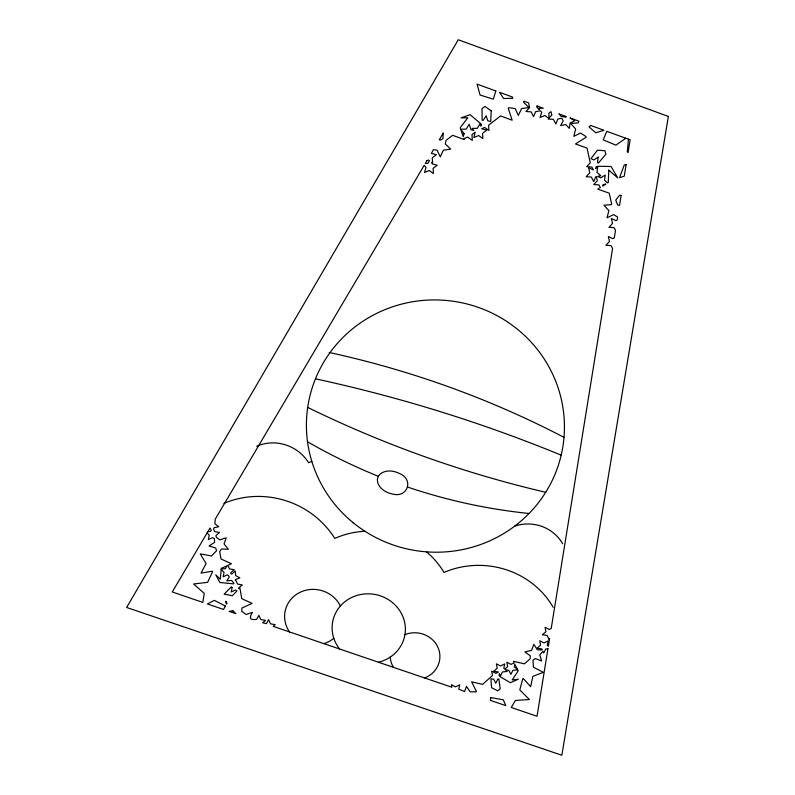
<?xml version="1.0" encoding="UTF-8"?>
<svg xmlns="http://www.w3.org/2000/svg" width="795" height="795" viewBox="0 0 795 795"><rect width="100%" height="100%" fill="white"/><g stroke="black" fill="none" stroke-linecap="round" stroke-linejoin="round"><path stroke-width="1.19" d="M628.477 139.195L627.255 151.815L628.09 152.461L630.137 139.801L606.784 131.314L603.206 139.86L615.886 145.147L625.804 138.221M598.854 188.445L597.741 189.14L609.218 193.165L611.653 204.057L611.315 204.653L603.991 205.229L608.91 210.595L607.022 217.77L613.71 214.6L617.655 217.075L617.198 219.897L615.966 220.672L611.365 218.506L612.508 223.504L608.94 227.281L614.038 227.618L615.509 230.371L614.297 237.844L612.935 238.689L608.344 236.542L609.487 241.511L605.929 245.267L611.017 245.605L612.577 248.527L551.213 628.497L549.275 629.461L545.112 627.255L545.897 631.717L542.369 634.788L547.099 635.424L549.077 639.528L549.593 638.564L548.341 646.285L547.218 645.252L548.182 640.84L543.939 642.936L539.775 640.74L540.57 645.182L537.052 648.233L541.773 648.879L542.289 649.952L537.37 649.833L533.823 644.357L531.537 650.419L524.909 651.93L530.305 655.825L530.046 658.896L524.392 663.845L513.401 661.281L514.166 662.821L510.996 664.391L506.842 662.205L507.657 666.617L504.746 669.142L503.821 668.307L504.736 663.924L500.532 666.001L496.378 663.825L497.203 668.227L493.715 671.258L498.485 672.014L495.832 673.325L491.678 671.149L492.503 675.541L482.555 684.376L471.594 681.822L476.424 691.392L476.086 691.908L470.074 691.759L466.496 686.373L464.578 691.57L458.814 689.156L459.699 684.813L455.525 686.88L451.381 684.714L451.868 687.248L273.202 626.371L275.229 624.681L270.538 623.846L268.581 619.663L266.444 623.628L262.648 622.773L265.5 620.408L260.81 619.563L258.842 615.38L256.715 619.345C250.296 620.329 248.527 618.55 252.432 612.428L246.072 614.475L241.7 611.256L242.048 607.956L252.124 603.395L241.74 598.655L239.901 587.893L238.967 588.866L238.798 587.903L242.316 584.951L237.586 584.096L235.598 579.873L235.32 580.4L235.489 579.505L239.881 577.876L235.658 575.58L235.231 570.999L231.792 574.06L230.918 573.831L230.729 572.728L234.247 569.757L229.507 568.902L227.857 565.394L231.444 563.744L220.99 558.955L219.708 551.551L221.517 548.967L228.374 549.256L224.061 543.949L226.197 537.748L219.778 539.855L216.27 537.261L215.952 535.472L219.49 532.471L214.72 531.617L213.567 529.142L214.084 527.691L218.754 526.757L214.908 523.806L215.236 519.185L424.222 165.28L426.021 167.477L424.52 172.455L429.27 170.528L433.464 173.539L433.116 168.331L437.23 165.211L432.251 163.919L431.745 162.418L432.619 163.045L432.271 157.817L436.385 154.687L431.397 153.395L433.454 149.669L437.071 150.146L440.251 156.913L443.401 150.146L450.695 149.162L445.349 143.994L445.995 140.427L452.663 135.299L464.191 139.582L463.873 138.638L467.689 137.078L472.319 140.427L471.972 134.643L475.191 132.179L473.86 137.495L478.67 135.538L482.863 138.588L482.555 133.321L486.719 130.151L481.661 128.701L484.702 127.458L488.905 130.509L488.607 125.232L500.592 115.921L512.149 120.234L508.234 108.279L508.681 107.703L515.21 108.577L518.34 115.424L521.6 108.567L528.963 107.563L523.637 102.326L523.865 101.164L528.576 102.873L529.609 107.613L525.972 111.459L531.139 111.896L533.544 116.577L535.611 111.668L540.401 110.773L541.683 112.383L540.073 117.461L544.923 115.494L548.808 118.336L548.202 119.002L553.38 119.339L555.844 123.97L557.842 119.031L561.777 118.226L563.188 120.9L560.674 125.59L565.782 124.567L569.319 128.373L570.045 123.116L574.755 120.78L570.015 117.938L578.989 121.208L578.064 122.887L570.661 123.483L575.659 128.979L573.791 136.333L580.529 133.073L586.084 136.581L586.054 137.306L575.471 143.975L587.038 148.049L590.278 162.826L586.7 166.682L591.838 167.02L593.368 169.901L588.598 167.805L589.761 172.873L586.183 176.709L591.321 177.047L593.736 181.598L595.753 176.758L596.409 176.619L597.343 180.713L593.776 184.549L598.903 184.887L600.314 187.541L599.857 187.819M207.912 531.587L210.576 531.388L211.281 530.056L210.009 528.049L172.257 591.977L202.844 602.401L204.255 593.418L193.612 583.987L207.614 582.347L212.583 571.655L212.126 571.207L201.016 573.106L206.074 563.556L200.251 553.886L211.549 555.963L216.568 550.716L215.664 547.984L209.035 545.996L214.58 542.349L214.382 538.682L212.573 537.639L208.33 539.616L209.254 535.115L207.088 532.998M404.943 634.658A24.864 23.393 6.8 0 1 437.886 647.239A24.864 23.393 6.8 0 1 424.57 677.946M393.386 667.323A24.864 23.393 6.8 0 1 390.256 657.077M333.791 638.256A29.425 27.736 14.9 0 1 323.953 643.662M289.499 631.926A29.425 27.736 14.9 0 1 299.496 592.593A29.425 27.736 14.9 0 1 340.399 605.989M339.594 648.988A36.709 34.652 10.7 0 1 350.446 598.108A36.709 34.652 10.7 0 1 402.568 615.867A36.709 34.652 10.7 0 1 378.42 662.225M528.824 513.451A622.873 588.002 -76.1 0 1 407.845 487.146M364.885 531.219A83.932 79.45 10.8 0 0 334.755 538.414A86.357 81.527 19.8 0 0 223.932 503.424M426.547 551.849A83.932 79.45 10.8 0 1 444.007 572.39A84.389 79.589 2.1 0 1 553.181 607.34M514.673 526.141A39.69 37.912 -3 0 1 562.621 543.73M256.705 446.214A40.684 38.935 24.3 0 1 308.589 462.7A39.631 38.051 19.1 0 1 311.819 461.418M378.35 476.304A650.081 611.464 -76 0 1 307.327 441.662M545.718 492.294A1600.255 1338.154 -76.2 0 1 307.625 407.388M315.575 378.847A1195.054 973.279 11.6 0 1 561.141 455.147M329.19 352.483A822.825 712.509 12.5 0 1 564.043 437.379M377.387 479.474C377.098 485.099 381.67 489.621 386.37 491.966A21.704 21.018 12.6 0 0 391.786 493.844C407.438 498.853 414.612 479.276 399.11 473.343A21.634 20.879 12.7 0 0 393.674 471.455C387.473 469.885 378.231 472.011 377.387 479.474M443.183 133.192L442.994 138.648L440.221 140.188L439.337 139.701L443.183 133.192M491.201 110.893L490.763 121.546L487.762 120.76L486.123 115.732L483.34 120.224L482.158 120.244L481.999 108.547L485.029 106.451L491.201 110.893M608.781 170.13L608.274 182.572L607.678 182.939L604.518 180.236L605.243 175.049L600.821 177.842L597.691 176.361L600.831 175.735L596.936 172.396L597.661 167.198L595.525 168.55L596.28 166.721L598.516 166.264L611.057 166.503L617.824 177.971L608.781 170.13M221.209 569.588L220.245 579.167L215.763 574.775L219.837 582.467L233.482 583.878L233.899 583.093L231.524 580.41L226.794 580.867L229.248 577.041L228.463 575.491L227.36 574.855L223.127 576.812L224.061 572.37L221.209 569.588M221.338 568.375L221.268 568.981L225.392 568.683L226.893 565.831L221.338 568.375M559.094 113.973L560.992 116.299L565.841 117.173L566.358 116.617L559.094 113.973M598.188 157.132L597.462 162.349L598.347 163.104L605.879 154.26L604.906 150.722L597.393 150.195L590.973 158.622L593.756 159.934L598.188 157.132M537.032 105.944L536.844 107.246L539.407 109.531L538.424 108.299L543.303 108.229L537.032 105.944M547.954 648.69L537.042 716.265L511.235 707.471L515.369 700.475L529.41 699.53L519.801 689.921L522.772 678.692L523.408 678.612L530.653 686.721L532.839 676.326L543.353 672.351L533.465 667.204L532.958 660.138L535.373 658.578L541.663 661.013L539.745 654.881L542.965 651.344L543.75 652.953L545.877 648.919L547.954 648.69M621.153 195.411L619.544 205.358L617.616 204.991L615.747 200.151L619.504 195.292L621.153 195.411M626.142 164.525L624.254 176.202L619.613 177.623L624.254 165.002L626.142 164.525M668.366 116.438L561.836 755.25L126.634 607.469L458.268 39.75L668.366 116.438M490.883 697.583L490.316 700.345L505.809 705.622L503.275 699.809L490.883 697.583M499.449 673.981L499.111 675.621L500.611 676.992L510.41 682.696L518.38 679.198L512.189 679.914L518.181 670.91L514.822 664.133L514.276 666.687L517.684 669.807L512.964 670.334L510.857 674.329L508.87 670.284L505.481 669.827L507.23 671.417L502.51 671.944L500.413 675.939L499.449 673.981M232.15 587.545L231.216 591.967L235.439 590.019L236.989 590.914L232.359 595.703L224.12 594.183L231.375 586.789L232.15 587.545M495.812 90.958L493.317 99.176L480.071 95.042L477.07 84.141L495.812 90.958M464.111 133.689L463.207 136.641L460.891 129.714L464.111 133.689M481.452 124.368L480.866 126.266L480.071 123.841L477.298 128.323L472.131 128.392L473.79 130.45L471.028 129.734L469.219 124.219L466.168 129.148L460.722 129.217L460.216 127.707L467.828 117.759L461.021 117.889L470.103 114.659L481.452 124.368M603.326 184.589L602.729 186.03L605.85 184.082L603.326 184.589M497.809 679.248L495.722 683.243L493.725 679.198L490.903 678.821L491.598 687.705L497.65 690.845L500.194 688.838L498.872 679.129L497.809 679.248M225.353 606.058L223.534 609.447L207.416 603.962L214.362 600.364L225.353 606.058M226.893 603.186L226.386 604.13L225.74 601.268L226.893 603.186M426.995 160.6L425.325 163.422L427.859 163.392L429.469 160.779L428.416 160.024L426.995 160.6M551.78 115.096L549.087 118.038L548.858 113.258L550.975 111.648L551.78 115.096M590.695 125.461L589.025 126.892L595.813 132.795L603.932 130.271L590.695 125.461M232.885 610.749L229.179 611.375L235.847 613.641L232.885 610.749M512.606 98.332L503.573 98.501L499.568 92.329L512.378 96.98L512.606 98.332M353.179 522.703A129.088 126.077 8.5 0 0 562.641 447.963A129.088 126.077 8.5 0 0 390.454 307.536A129.088 126.077 8.5 0 0 353.179 522.703"/></g></svg>
